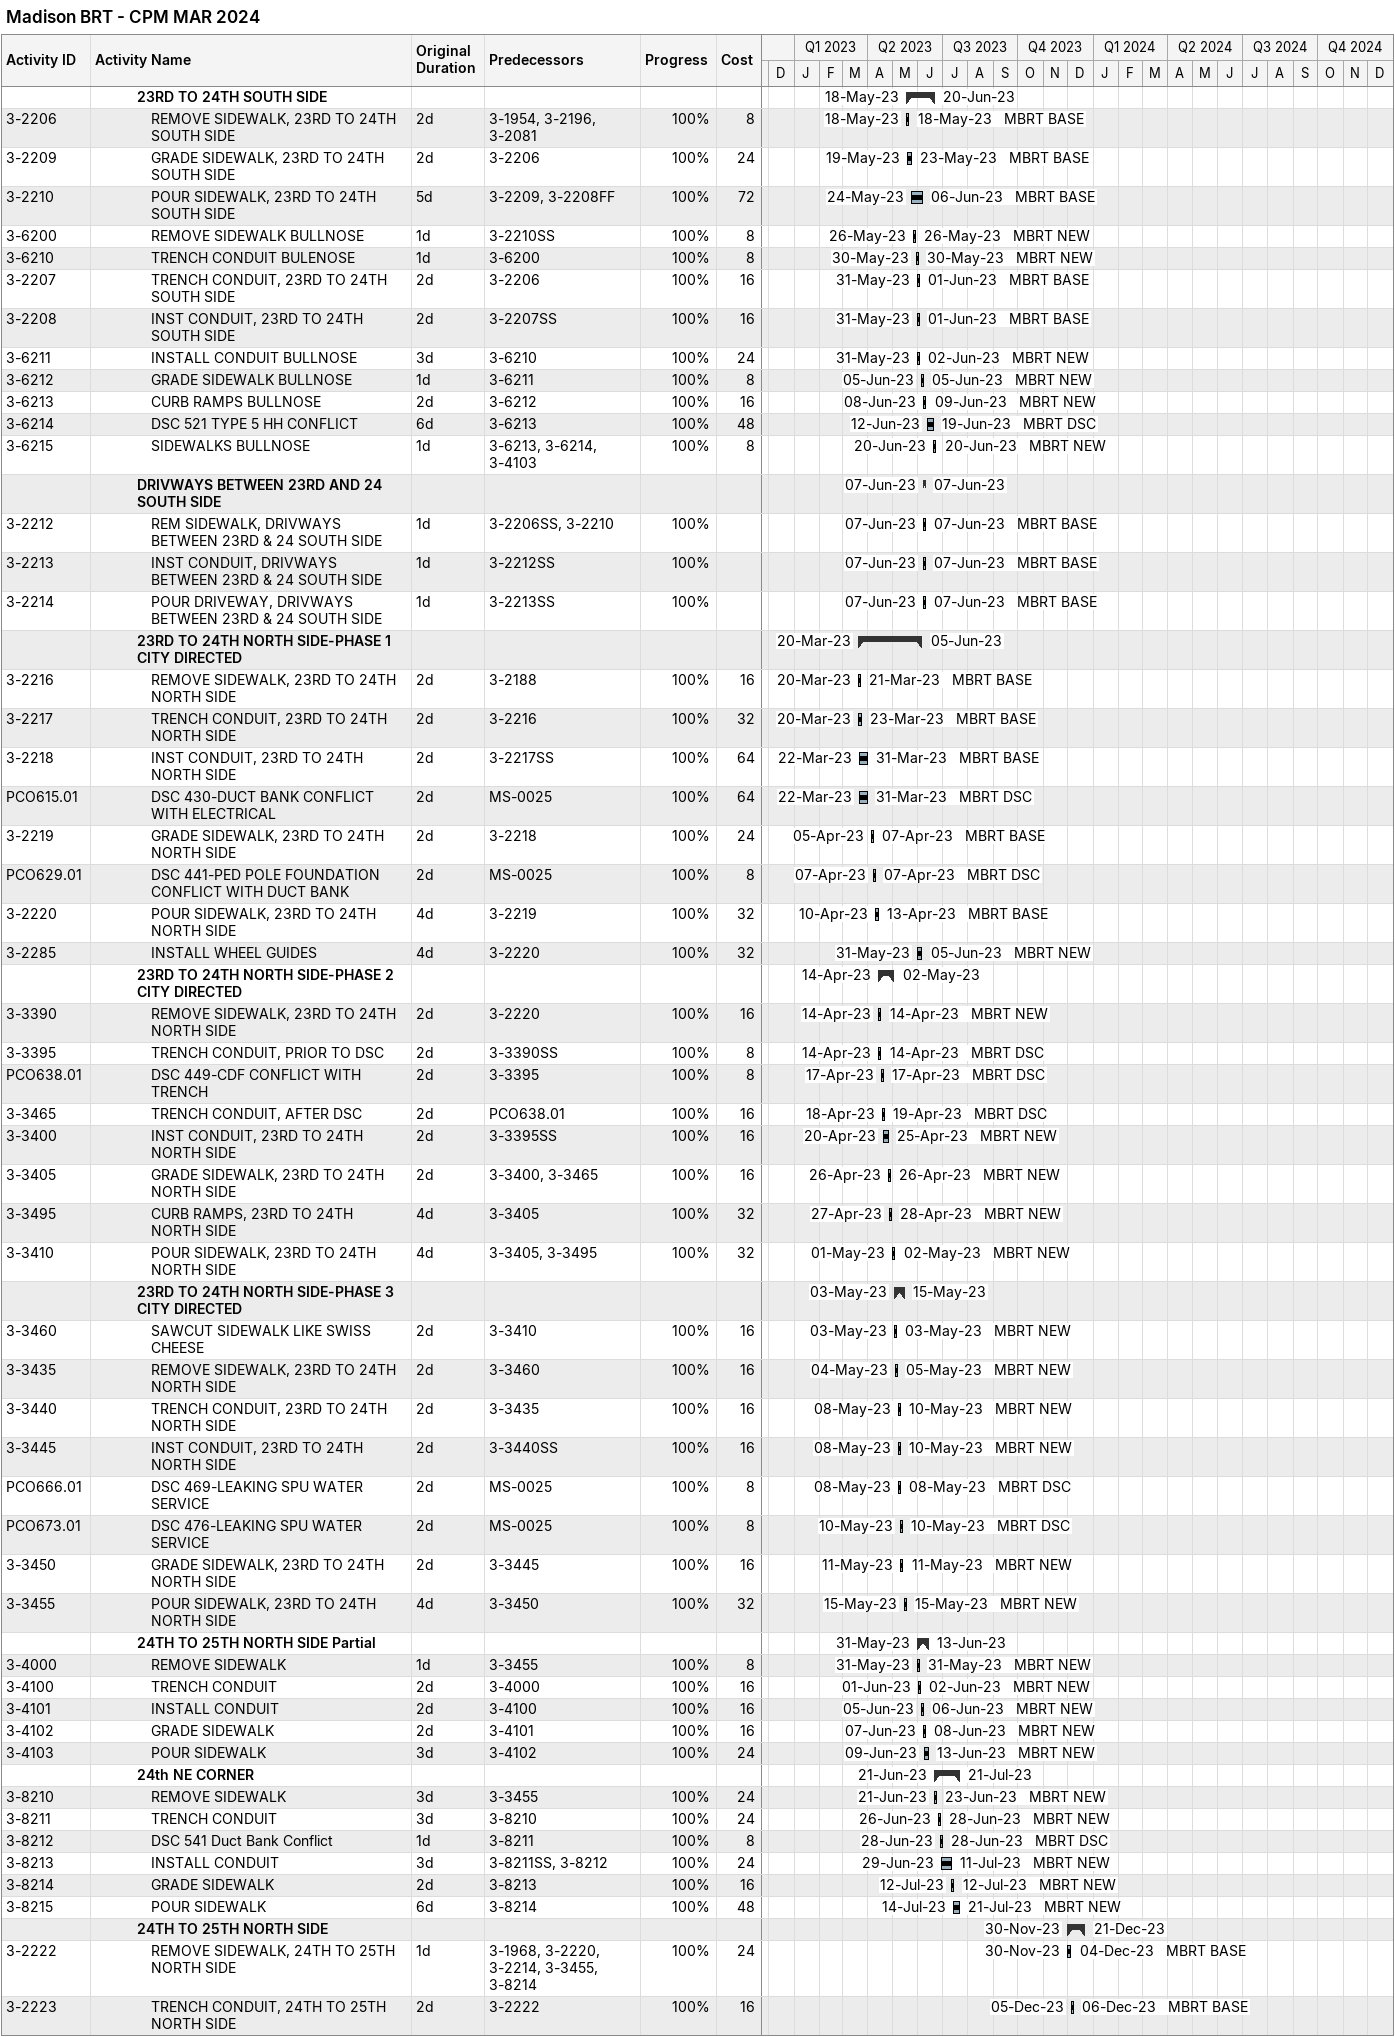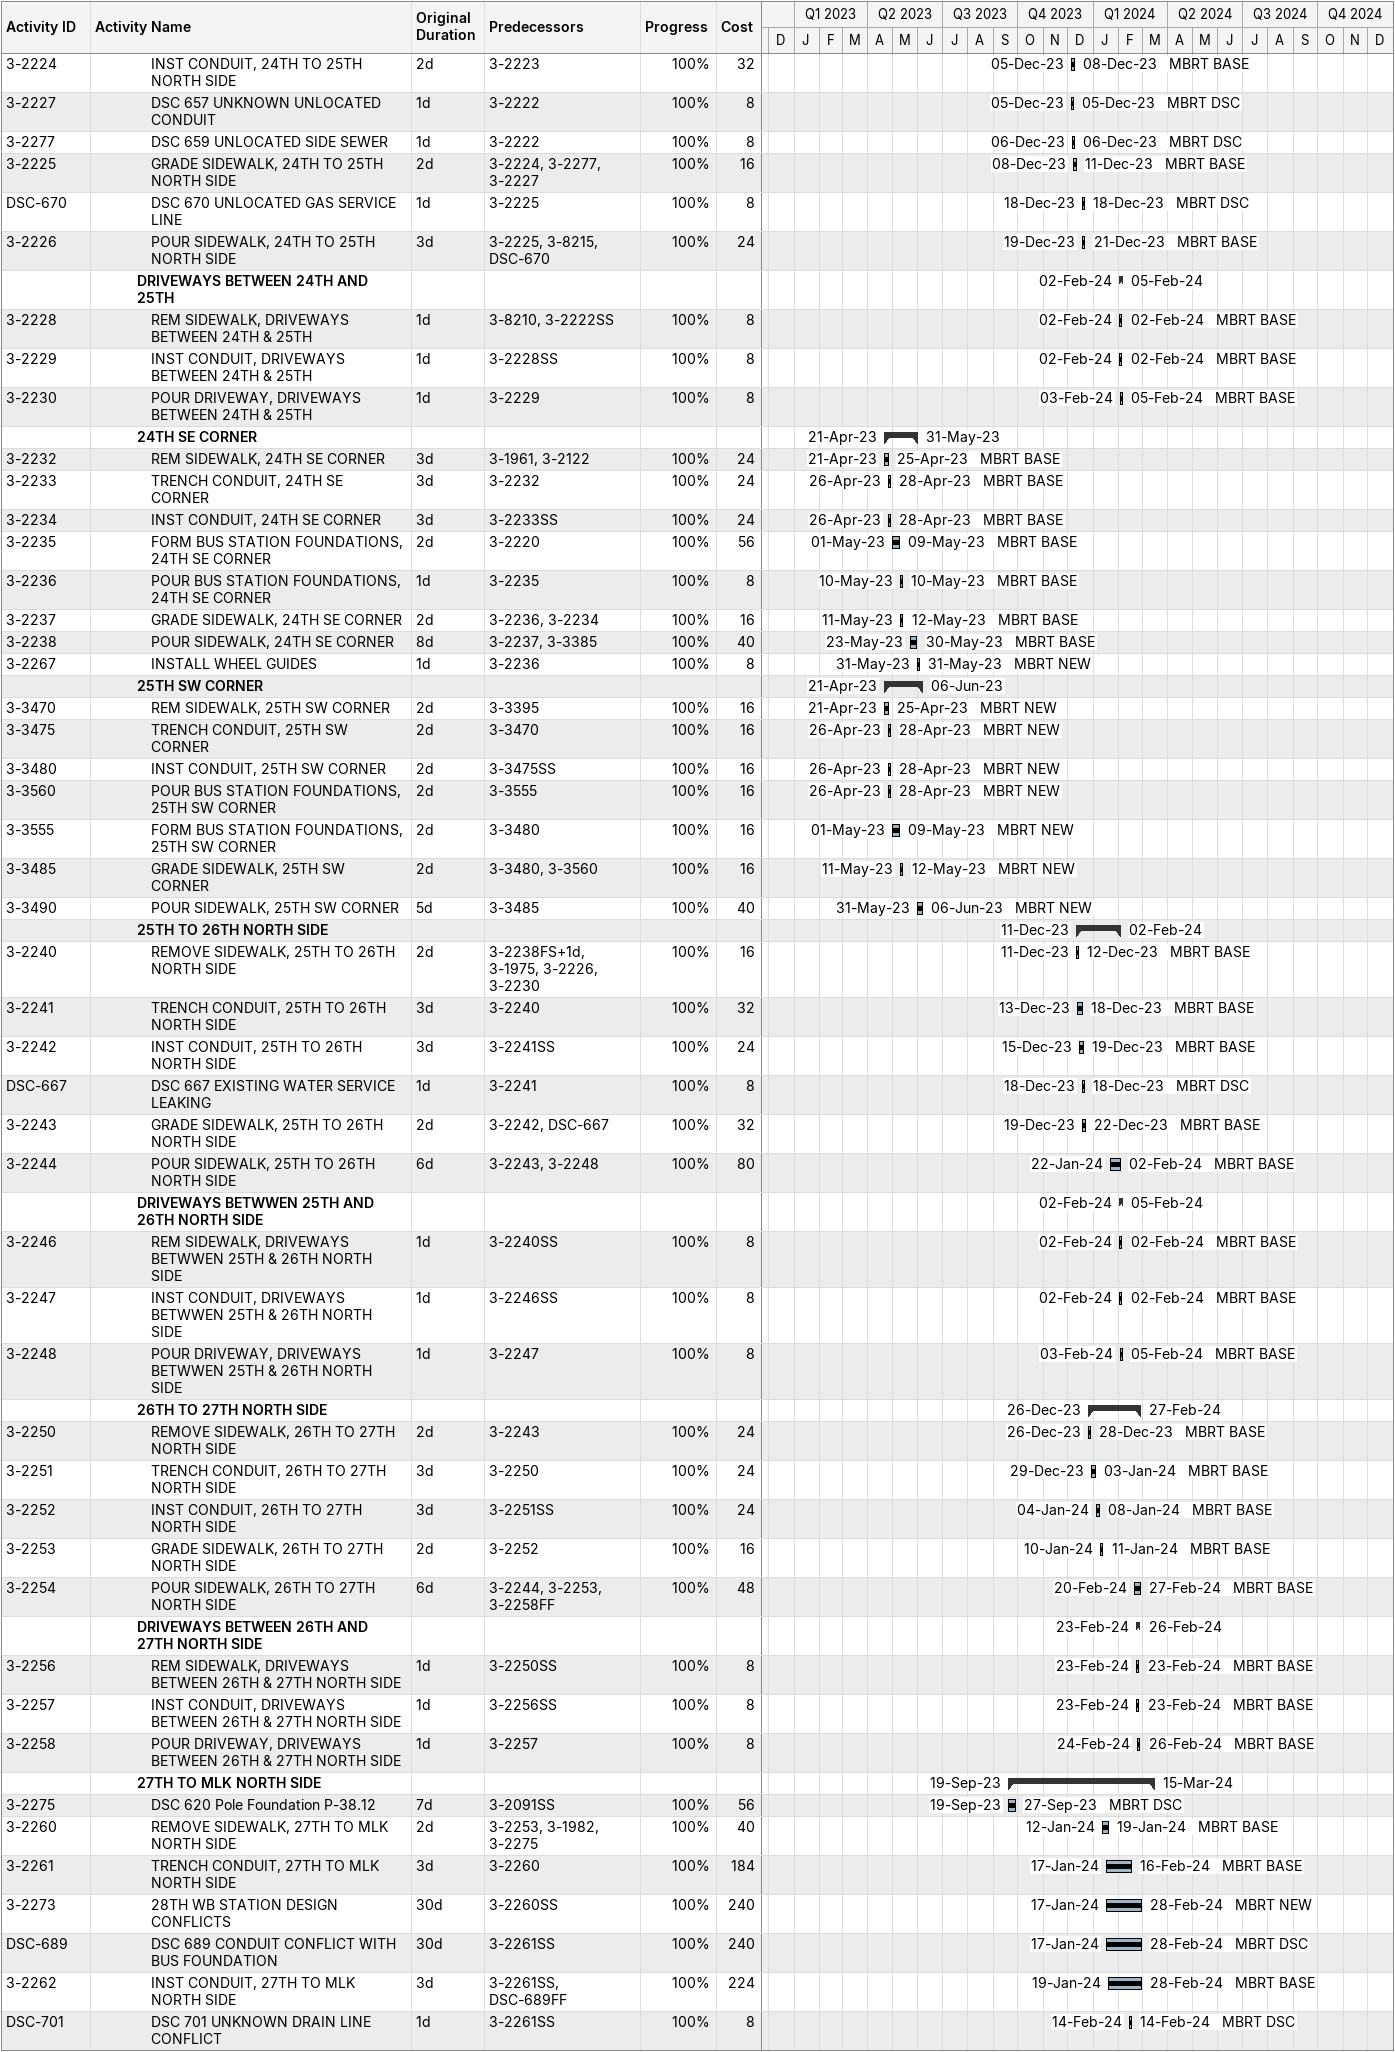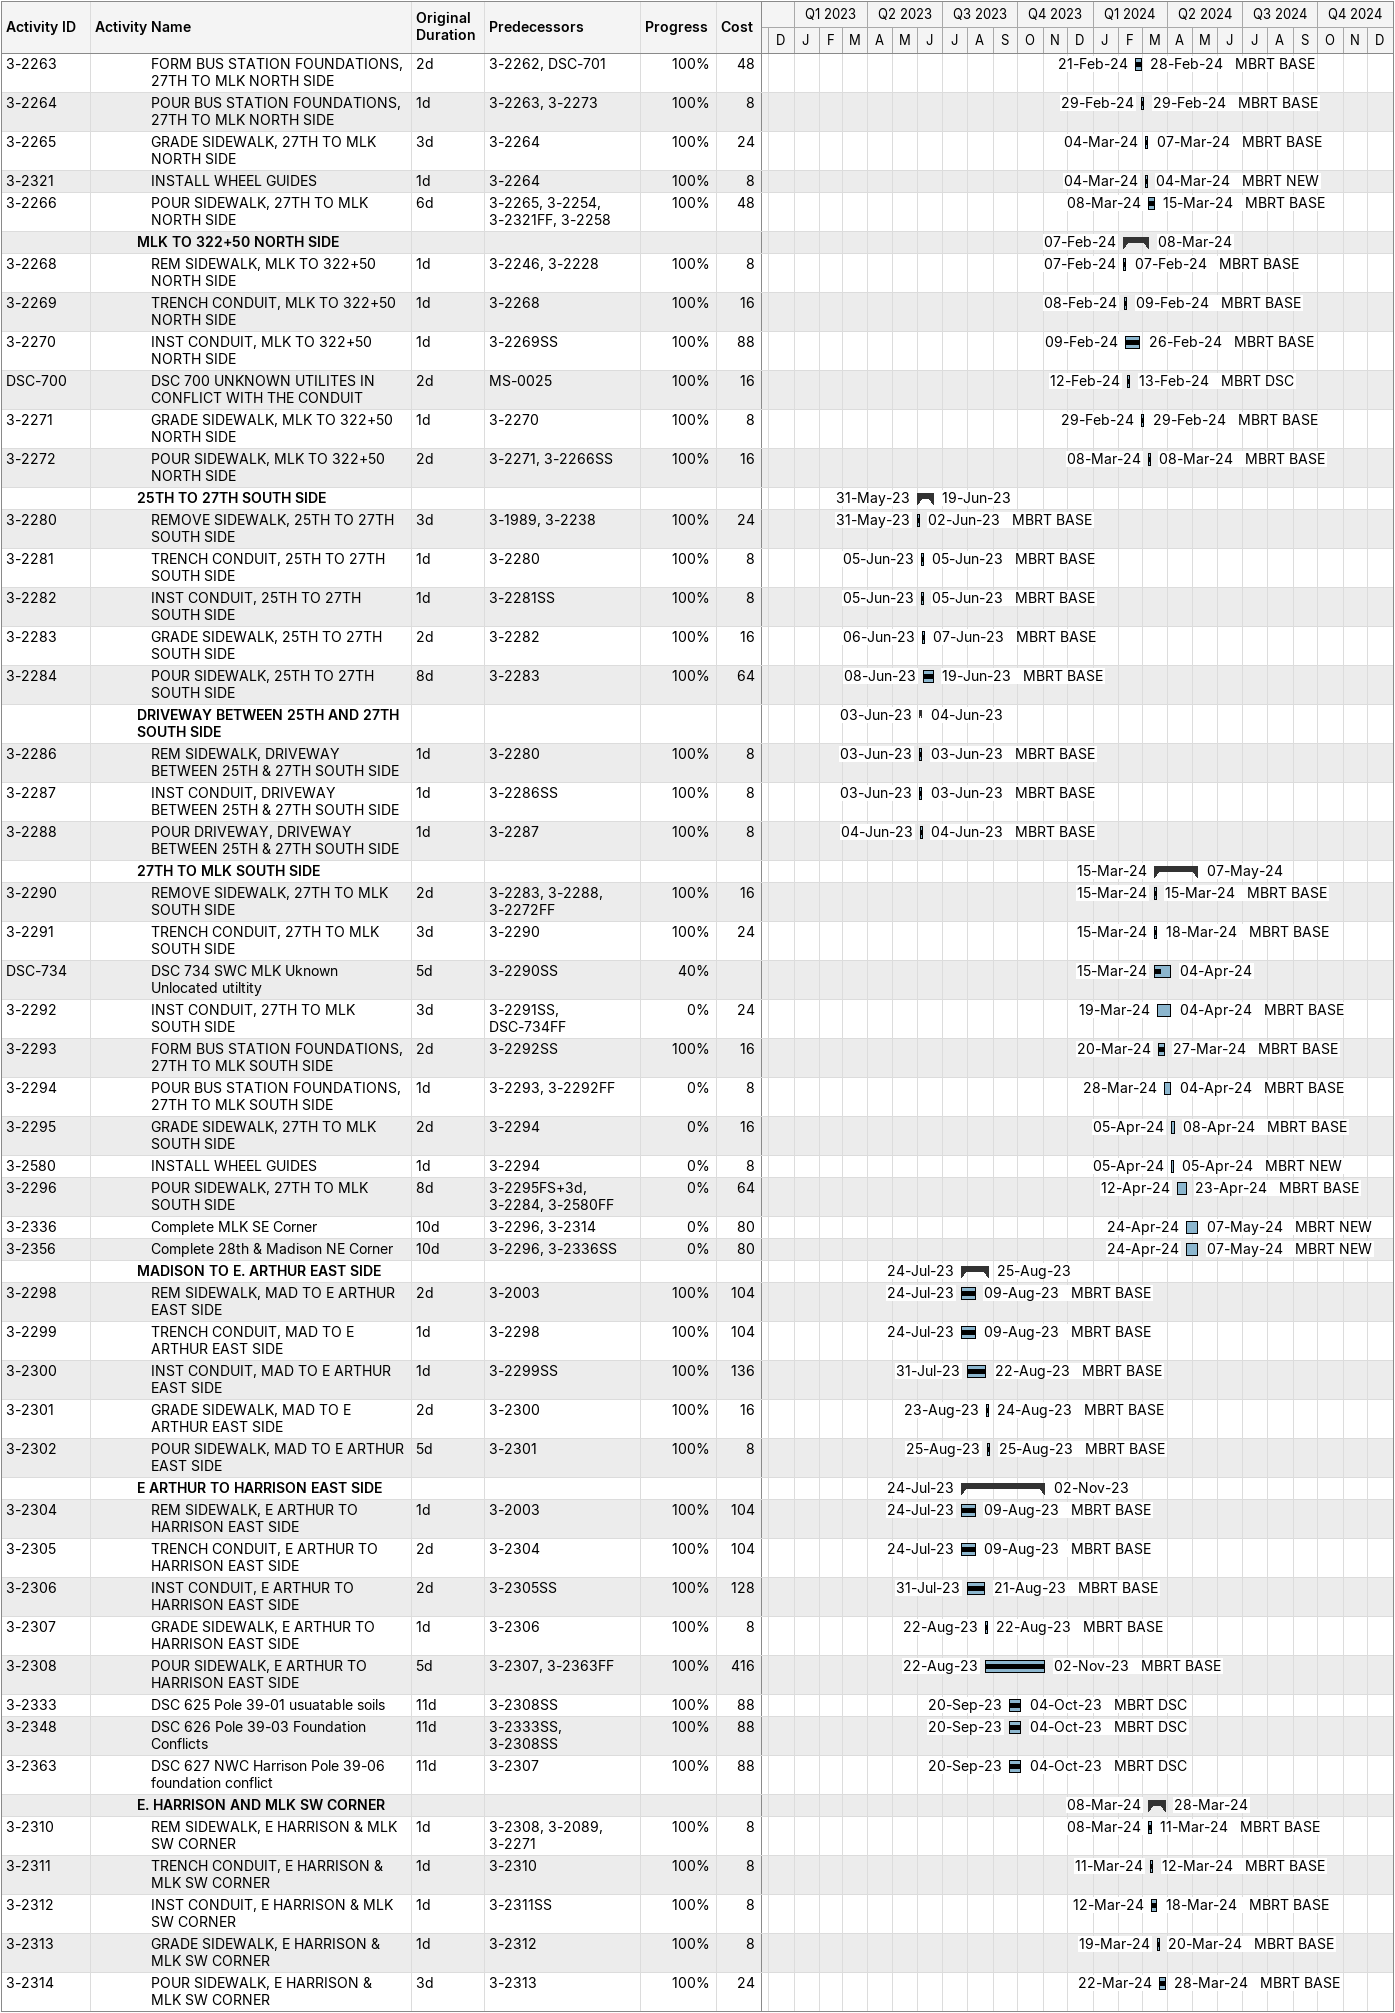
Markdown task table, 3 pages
Madison BRT - CPM MAR 2024

| ID | Level | Task | Original duration | Start | Finish | Predecessors | Resources | % complete | Cost |
|---|---|---|---|---|---|---|---|---|---|
|  | 4 | **23RD TO 24TH SOUTH SIDE** |  | 2023-05-18 | 2023-06-20 |  |  |  |  |
| 3-2206 | 5 | REMOVE SIDEWALK, 23RD TO 24TH SOUTH SIDE | 2d | 2023-05-18 | 2023-05-18 | 3-1954, 3-2196, 3-2081 | MBRT BASE | 100 | 8 |
| 3-2209 | 5 | GRADE SIDEWALK, 23RD TO 24TH SOUTH SIDE | 2d | 2023-05-19 | 2023-05-23 | 3-2206 | MBRT BASE | 100 | 24 |
| 3-2210 | 5 | POUR SIDEWALK, 23RD TO 24TH SOUTH SIDE | 5d | 2023-05-24 | 2023-06-06 | 3-2209, 3-2208FF | MBRT BASE | 100 | 72 |
| 3-6200 | 5 | REMOVE SIDEWALK BULLNOSE | 1d | 2023-05-26 | 2023-05-26 | 3-2210SS | MBRT NEW | 100 | 8 |
| 3-6210 | 5 | TRENCH CONDUIT BULENOSE | 1d | 2023-05-30 | 2023-05-30 | 3-6200 | MBRT NEW | 100 | 8 |
| 3-2207 | 5 | TRENCH CONDUIT, 23RD TO 24TH SOUTH SIDE | 2d | 2023-05-31 | 2023-06-01 | 3-2206 | MBRT BASE | 100 | 16 |
| 3-2208 | 5 | INST CONDUIT, 23RD TO 24TH SOUTH SIDE | 2d | 2023-05-31 | 2023-06-01 | 3-2207SS | MBRT BASE | 100 | 16 |
| 3-6211 | 5 | INSTALL CONDUIT BULLNOSE | 3d | 2023-05-31 | 2023-06-02 | 3-6210 | MBRT NEW | 100 | 24 |
| 3-6212 | 5 | GRADE SIDEWALK BULLNOSE | 1d | 2023-06-05 | 2023-06-05 | 3-6211 | MBRT NEW | 100 | 8 |
| 3-6213 | 5 | CURB RAMPS BULLNOSE | 2d | 2023-06-08 | 2023-06-09 | 3-6212 | MBRT NEW | 100 | 16 |
| 3-6214 | 5 | DSC 521 TYPE 5 HH CONFLICT | 6d | 2023-06-12 | 2023-06-19 | 3-6213 | MBRT DSC | 100 | 48 |
| 3-6215 | 5 | SIDEWALKS BULLNOSE | 1d | 2023-06-20 | 2023-06-20 | 3-6213, 3-6214, 3-4103 | MBRT NEW | 100 | 8 |
|  | 4 | **DRIVWAYS BETWEEN 23RD AND 24 SOUTH SIDE** |  | 2023-06-07 | 2023-06-07 |  |  |  |  |
| 3-2212 | 5 | REM SIDEWALK, DRIVWAYS BETWEEN 23RD & 24 SOUTH SIDE | 1d | 2023-06-07 | 2023-06-07 | 3-2206SS, 3-2210 | MBRT BASE | 100 |  |
| 3-2213 | 5 | INST CONDUIT, DRIVWAYS BETWEEN 23RD & 24 SOUTH SIDE | 1d | 2023-06-07 | 2023-06-07 | 3-2212SS | MBRT BASE | 100 |  |
| 3-2214 | 5 | POUR DRIVEWAY, DRIVWAYS BETWEEN 23RD & 24 SOUTH SIDE | 1d | 2023-06-07 | 2023-06-07 | 3-2213SS | MBRT BASE | 100 |  |
|  | 4 | **23RD TO 24TH NORTH SIDE-PHASE 1 CITY DIRECTED** |  | 2023-03-20 | 2023-06-05 |  |  |  |  |
| 3-2216 | 5 | REMOVE SIDEWALK, 23RD TO 24TH NORTH SIDE | 2d | 2023-03-20 | 2023-03-21 | 3-2188 | MBRT BASE | 100 | 16 |
| 3-2217 | 5 | TRENCH CONDUIT, 23RD TO 24TH NORTH SIDE | 2d | 2023-03-20 | 2023-03-23 | 3-2216 | MBRT BASE | 100 | 32 |
| 3-2218 | 5 | INST CONDUIT, 23RD TO 24TH NORTH SIDE | 2d | 2023-03-22 | 2023-03-31 | 3-2217SS | MBRT BASE | 100 | 64 |
| PCO615.01 | 5 | DSC 430-DUCT BANK CONFLICT WITH ELECTRICAL | 2d | 2023-03-22 | 2023-03-31 | MS-0025 | MBRT DSC | 100 | 64 |
| 3-2219 | 5 | GRADE SIDEWALK, 23RD TO 24TH NORTH SIDE | 2d | 2023-04-05 | 2023-04-07 | 3-2218 | MBRT BASE | 100 | 24 |
| PCO629.01 | 5 | DSC 441-PED POLE FOUNDATION CONFLICT WITH DUCT BANK | 2d | 2023-04-07 | 2023-04-07 | MS-0025 | MBRT DSC | 100 | 8 |
| 3-2220 | 5 | POUR SIDEWALK, 23RD TO 24TH NORTH SIDE | 4d | 2023-04-10 | 2023-04-13 | 3-2219 | MBRT BASE | 100 | 32 |
| 3-2285 | 5 | INSTALL WHEEL GUIDES | 4d | 2023-05-31 | 2023-06-05 | 3-2220 | MBRT NEW | 100 | 32 |
|  | 4 | **23RD TO 24TH NORTH SIDE-PHASE 2 CITY DIRECTED** |  | 2023-04-14 | 2023-05-02 |  |  |  |  |
| 3-3390 | 5 | REMOVE SIDEWALK, 23RD TO 24TH NORTH SIDE | 2d | 2023-04-14 | 2023-04-14 | 3-2220 | MBRT NEW | 100 | 16 |
| 3-3395 | 5 | TRENCH CONDUIT, PRIOR TO DSC | 2d | 2023-04-14 | 2023-04-14 | 3-3390SS | MBRT DSC | 100 | 8 |
| PCO638.01 | 5 | DSC 449-CDF CONFLICT WITH TRENCH | 2d | 2023-04-17 | 2023-04-17 | 3-3395 | MBRT DSC | 100 | 8 |
| 3-3465 | 5 | TRENCH CONDUIT, AFTER DSC | 2d | 2023-04-18 | 2023-04-19 | PCO638.01 | MBRT DSC | 100 | 16 |
| 3-3400 | 5 | INST CONDUIT, 23RD TO 24TH NORTH SIDE | 2d | 2023-04-20 | 2023-04-25 | 3-3395SS | MBRT NEW | 100 | 16 |
| 3-3405 | 5 | GRADE SIDEWALK, 23RD TO 24TH NORTH SIDE | 2d | 2023-04-26 | 2023-04-26 | 3-3400, 3-3465 | MBRT NEW | 100 | 16 |
| 3-3495 | 5 | CURB RAMPS, 23RD TO 24TH NORTH SIDE | 4d | 2023-04-27 | 2023-04-28 | 3-3405 | MBRT NEW | 100 | 32 |
| 3-3410 | 5 | POUR SIDEWALK, 23RD TO 24TH NORTH SIDE | 4d | 2023-05-01 | 2023-05-02 | 3-3405, 3-3495 | MBRT NEW | 100 | 32 |
|  | 4 | **23RD TO 24TH NORTH SIDE-PHASE 3 CITY DIRECTED** |  | 2023-05-03 | 2023-05-15 |  |  |  |  |
| 3-3460 | 5 | SAWCUT SIDEWALK LIKE SWISS CHEESE | 2d | 2023-05-03 | 2023-05-03 | 3-3410 | MBRT NEW | 100 | 16 |
| 3-3435 | 5 | REMOVE SIDEWALK, 23RD TO 24TH NORTH SIDE | 2d | 2023-05-04 | 2023-05-05 | 3-3460 | MBRT NEW | 100 | 16 |
| 3-3440 | 5 | TRENCH CONDUIT, 23RD TO 24TH NORTH SIDE | 2d | 2023-05-08 | 2023-05-10 | 3-3435 | MBRT NEW | 100 | 16 |
| 3-3445 | 5 | INST CONDUIT, 23RD TO 24TH NORTH SIDE | 2d | 2023-05-08 | 2023-05-10 | 3-3440SS | MBRT NEW | 100 | 16 |
| PCO666.01 | 5 | DSC 469-LEAKING SPU WATER SERVICE | 2d | 2023-05-08 | 2023-05-08 | MS-0025 | MBRT DSC | 100 | 8 |
| PCO673.01 | 5 | DSC 476-LEAKING SPU WATER SERVICE | 2d | 2023-05-10 | 2023-05-10 | MS-0025 | MBRT DSC | 100 | 8 |
| 3-3450 | 5 | GRADE SIDEWALK, 23RD TO 24TH NORTH SIDE | 2d | 2023-05-11 | 2023-05-11 | 3-3445 | MBRT NEW | 100 | 16 |
| 3-3455 | 5 | POUR SIDEWALK, 23RD TO 24TH NORTH SIDE | 4d | 2023-05-15 | 2023-05-15 | 3-3450 | MBRT NEW | 100 | 32 |
|  | 4 | **24TH TO 25TH NORTH SIDE Partial** |  | 2023-05-31 | 2023-06-13 |  |  |  |  |
| 3-4000 | 5 | REMOVE SIDEWALK | 1d | 2023-05-31 | 2023-05-31 | 3-3455 | MBRT NEW | 100 | 8 |
| 3-4100 | 5 | TRENCH CONDUIT | 2d | 2023-06-01 | 2023-06-02 | 3-4000 | MBRT NEW | 100 | 16 |
| 3-4101 | 5 | INSTALL CONDUIT | 2d | 2023-06-05 | 2023-06-06 | 3-4100 | MBRT NEW | 100 | 16 |
| 3-4102 | 5 | GRADE SIDEWALK | 2d | 2023-06-07 | 2023-06-08 | 3-4101 | MBRT NEW | 100 | 16 |
| 3-4103 | 5 | POUR SIDEWALK | 3d | 2023-06-09 | 2023-06-13 | 3-4102 | MBRT NEW | 100 | 24 |
|  | 4 | **24th NE CORNER** |  | 2023-06-21 | 2023-07-21 |  |  |  |  |
| 3-8210 | 5 | REMOVE SIDEWALK | 3d | 2023-06-21 | 2023-06-23 | 3-3455 | MBRT NEW | 100 | 24 |
| 3-8211 | 5 | TRENCH CONDUIT | 3d | 2023-06-26 | 2023-06-28 | 3-8210 | MBRT NEW | 100 | 24 |
| 3-8212 | 5 | DSC 541 Duct Bank Conflict | 1d | 2023-06-28 | 2023-06-28 | 3-8211 | MBRT DSC | 100 | 8 |
| 3-8213 | 5 | INSTALL CONDUIT | 3d | 2023-06-29 | 2023-07-11 | 3-8211SS, 3-8212 | MBRT NEW | 100 | 24 |
| 3-8214 | 5 | GRADE SIDEWALK | 2d | 2023-07-12 | 2023-07-12 | 3-8213 | MBRT NEW | 100 | 16 |
| 3-8215 | 5 | POUR SIDEWALK | 6d | 2023-07-14 | 2023-07-21 | 3-8214 | MBRT NEW | 100 | 48 |
|  | 4 | **24TH TO 25TH NORTH SIDE** |  | 2023-11-30 | 2023-12-21 |  |  |  |  |
| 3-2222 | 5 | REMOVE SIDEWALK, 24TH TO 25TH NORTH SIDE | 1d | 2023-11-30 | 2023-12-04 | 3-1968, 3-2220, 3-2214, 3-3455, 3-8214 | MBRT BASE | 100 | 24 |
| 3-2223 | 5 | TRENCH CONDUIT, 24TH TO 25TH NORTH SIDE | 2d | 2023-12-05 | 2023-12-06 | 3-2222 | MBRT BASE | 100 | 16 |
| 3-2224 | 5 | INST CONDUIT, 24TH TO 25TH NORTH SIDE | 2d | 2023-12-05 | 2023-12-08 | 3-2223 | MBRT BASE | 100 | 32 |
| 3-2227 | 5 | DSC 657 UNKNOWN UNLOCATED CONDUIT | 1d | 2023-12-05 | 2023-12-05 | 3-2222 | MBRT DSC | 100 | 8 |
| 3-2277 | 5 | DSC 659 UNLOCATED SIDE SEWER | 1d | 2023-12-06 | 2023-12-06 | 3-2222 | MBRT DSC | 100 | 8 |
| 3-2225 | 5 | GRADE SIDEWALK, 24TH TO 25TH NORTH SIDE | 2d | 2023-12-08 | 2023-12-11 | 3-2224, 3-2277, 3-2227 | MBRT BASE | 100 | 16 |
| DSC-670 | 5 | DSC 670 UNLOCATED GAS SERVICE LINE | 1d | 2023-12-18 | 2023-12-18 | 3-2225 | MBRT DSC | 100 | 8 |
| 3-2226 | 5 | POUR SIDEWALK, 24TH TO 25TH NORTH SIDE | 3d | 2023-12-19 | 2023-12-21 | 3-2225, 3-8215, DSC-670 | MBRT BASE | 100 | 24 |
|  | 4 | **DRIVEWAYS BETWEEN 24TH AND 25TH** |  | 2024-02-02 | 2024-02-05 |  |  |  |  |
| 3-2228 | 5 | REM SIDEWALK, DRIVEWAYS BETWEEN 24TH & 25TH | 1d | 2024-02-02 | 2024-02-02 | 3-8210, 3-2222SS | MBRT BASE | 100 | 8 |
| 3-2229 | 5 | INST CONDUIT, DRIVEWAYS BETWEEN 24TH & 25TH | 1d | 2024-02-02 | 2024-02-02 | 3-2228SS | MBRT BASE | 100 | 8 |
| 3-2230 | 5 | POUR DRIVEWAY, DRIVEWAYS BETWEEN 24TH & 25TH | 1d | 2024-02-03 | 2024-02-05 | 3-2229 | MBRT BASE | 100 | 8 |
|  | 4 | **24TH SE CORNER** |  | 2023-04-21 | 2023-05-31 |  |  |  |  |
| 3-2232 | 5 | REM SIDEWALK, 24TH SE CORNER | 3d | 2023-04-21 | 2023-04-25 | 3-1961, 3-2122 | MBRT BASE | 100 | 24 |
| 3-2233 | 5 | TRENCH CONDUIT, 24TH SE CORNER | 3d | 2023-04-26 | 2023-04-28 | 3-2232 | MBRT BASE | 100 | 24 |
| 3-2234 | 5 | INST CONDUIT, 24TH SE CORNER | 3d | 2023-04-26 | 2023-04-28 | 3-2233SS | MBRT BASE | 100 | 24 |
| 3-2235 | 5 | FORM BUS STATION FOUNDATIONS, 24TH SE CORNER | 2d | 2023-05-01 | 2023-05-09 | 3-2220 | MBRT BASE | 100 | 56 |
| 3-2236 | 5 | POUR BUS STATION FOUNDATIONS, 24TH SE CORNER | 1d | 2023-05-10 | 2023-05-10 | 3-2235 | MBRT BASE | 100 | 8 |
| 3-2237 | 5 | GRADE SIDEWALK, 24TH SE CORNER | 2d | 2023-05-11 | 2023-05-12 | 3-2236, 3-2234 | MBRT BASE | 100 | 16 |
| 3-2238 | 5 | POUR SIDEWALK, 24TH SE CORNER | 8d | 2023-05-23 | 2023-05-30 | 3-2237, 3-3385 | MBRT BASE | 100 | 40 |
| 3-2267 | 5 | INSTALL WHEEL GUIDES | 1d | 2023-05-31 | 2023-05-31 | 3-2236 | MBRT NEW | 100 | 8 |
|  | 4 | **25TH SW CORNER** |  | 2023-04-21 | 2023-06-06 |  |  |  |  |
| 3-3470 | 5 | REM SIDEWALK, 25TH SW CORNER | 2d | 2023-04-21 | 2023-04-25 | 3-3395 | MBRT NEW | 100 | 16 |
| 3-3475 | 5 | TRENCH CONDUIT, 25TH SW CORNER | 2d | 2023-04-26 | 2023-04-28 | 3-3470 | MBRT NEW | 100 | 16 |
| 3-3480 | 5 | INST CONDUIT, 25TH SW CORNER | 2d | 2023-04-26 | 2023-04-28 | 3-3475SS | MBRT NEW | 100 | 16 |
| 3-3560 | 5 | POUR BUS STATION FOUNDATIONS, 25TH SW CORNER | 2d | 2023-04-26 | 2023-04-28 | 3-3555 | MBRT NEW | 100 | 16 |
| 3-3555 | 5 | FORM BUS STATION FOUNDATIONS, 25TH SW CORNER | 2d | 2023-05-01 | 2023-05-09 | 3-3480 | MBRT NEW | 100 | 16 |
| 3-3485 | 5 | GRADE SIDEWALK, 25TH SW CORNER | 2d | 2023-05-11 | 2023-05-12 | 3-3480, 3-3560 | MBRT NEW | 100 | 16 |
| 3-3490 | 5 | POUR SIDEWALK, 25TH SW CORNER | 5d | 2023-05-31 | 2023-06-06 | 3-3485 | MBRT NEW | 100 | 40 |
|  | 4 | **25TH TO 26TH NORTH SIDE** |  | 2023-12-11 | 2024-02-02 |  |  |  |  |
| 3-2240 | 5 | REMOVE SIDEWALK, 25TH TO 26TH NORTH SIDE | 2d | 2023-12-11 | 2023-12-12 | 3-2238FS+1d, 3-1975, 3-2226, 3-2230 | MBRT BASE | 100 | 16 |
| 3-2241 | 5 | TRENCH CONDUIT, 25TH TO 26TH NORTH SIDE | 3d | 2023-12-13 | 2023-12-18 | 3-2240 | MBRT BASE | 100 | 32 |
| 3-2242 | 5 | INST CONDUIT, 25TH TO 26TH NORTH SIDE | 3d | 2023-12-15 | 2023-12-19 | 3-2241SS | MBRT BASE | 100 | 24 |
| DSC-667 | 5 | DSC 667 EXISTING WATER SERVICE LEAKING | 1d | 2023-12-18 | 2023-12-18 | 3-2241 | MBRT DSC | 100 | 8 |
| 3-2243 | 5 | GRADE SIDEWALK, 25TH TO 26TH NORTH SIDE | 2d | 2023-12-19 | 2023-12-22 | 3-2242, DSC-667 | MBRT BASE | 100 | 32 |
| 3-2244 | 5 | POUR SIDEWALK, 25TH TO 26TH NORTH SIDE | 6d | 2024-01-22 | 2024-02-02 | 3-2243, 3-2248 | MBRT BASE | 100 | 80 |
|  | 4 | **DRIVEWAYS BETWWEN 25TH AND 26TH NORTH SIDE** |  | 2024-02-02 | 2024-02-05 |  |  |  |  |
| 3-2246 | 5 | REM SIDEWALK, DRIVEWAYS BETWWEN 25TH & 26TH NORTH SIDE | 1d | 2024-02-02 | 2024-02-02 | 3-2240SS | MBRT BASE | 100 | 8 |
| 3-2247 | 5 | INST CONDUIT, DRIVEWAYS BETWWEN 25TH & 26TH NORTH SIDE | 1d | 2024-02-02 | 2024-02-02 | 3-2246SS | MBRT BASE | 100 | 8 |
| 3-2248 | 5 | POUR DRIVEWAY, DRIVEWAYS BETWWEN 25TH & 26TH NORTH SIDE | 1d | 2024-02-03 | 2024-02-05 | 3-2247 | MBRT BASE | 100 | 8 |
|  | 4 | **26TH TO 27TH NORTH SIDE** |  | 2023-12-26 | 2024-02-27 |  |  |  |  |
| 3-2250 | 5 | REMOVE SIDEWALK, 26TH TO 27TH NORTH SIDE | 2d | 2023-12-26 | 2023-12-28 | 3-2243 | MBRT BASE | 100 | 24 |
| 3-2251 | 5 | TRENCH CONDUIT, 26TH TO 27TH NORTH SIDE | 3d | 2023-12-29 | 2024-01-03 | 3-2250 | MBRT BASE | 100 | 24 |
| 3-2252 | 5 | INST CONDUIT, 26TH TO 27TH NORTH SIDE | 3d | 2024-01-04 | 2024-01-08 | 3-2251SS | MBRT BASE | 100 | 24 |
| 3-2253 | 5 | GRADE SIDEWALK, 26TH TO 27TH NORTH SIDE | 2d | 2024-01-10 | 2024-01-11 | 3-2252 | MBRT BASE | 100 | 16 |
| 3-2254 | 5 | POUR SIDEWALK, 26TH TO 27TH NORTH SIDE | 6d | 2024-02-20 | 2024-02-27 | 3-2244, 3-2253, 3-2258FF | MBRT BASE | 100 | 48 |
|  | 4 | **DRIVEWAYS BETWEEN 26TH AND 27TH NORTH SIDE** |  | 2024-02-23 | 2024-02-26 |  |  |  |  |
| 3-2256 | 5 | REM SIDEWALK, DRIVEWAYS BETWEEN 26TH & 27TH NORTH SIDE | 1d | 2024-02-23 | 2024-02-23 | 3-2250SS | MBRT BASE | 100 | 8 |
| 3-2257 | 5 | INST CONDUIT, DRIVEWAYS BETWEEN 26TH & 27TH NORTH SIDE | 1d | 2024-02-23 | 2024-02-23 | 3-2256SS | MBRT BASE | 100 | 8 |
| 3-2258 | 5 | POUR DRIVEWAY, DRIVEWAYS BETWEEN 26TH & 27TH NORTH SIDE | 1d | 2024-02-24 | 2024-02-26 | 3-2257 | MBRT BASE | 100 | 8 |
|  | 4 | **27TH TO MLK NORTH SIDE** |  | 2023-09-19 | 2024-03-15 |  |  |  |  |
| 3-2275 | 5 | DSC 620 Pole Foundation P-38.12 | 7d | 2023-09-19 | 2023-09-27 | 3-2091SS | MBRT DSC | 100 | 56 |
| 3-2260 | 5 | REMOVE SIDEWALK, 27TH TO MLK NORTH SIDE | 2d | 2024-01-12 | 2024-01-19 | 3-2253, 3-1982, 3-2275 | MBRT BASE | 100 | 40 |
| 3-2261 | 5 | TRENCH CONDUIT, 27TH TO MLK NORTH SIDE | 3d | 2024-01-17 | 2024-02-16 | 3-2260 | MBRT BASE | 100 | 184 |
| 3-2273 | 5 | 28TH WB STATION DESIGN CONFLICTS | 30d | 2024-01-17 | 2024-02-28 | 3-2260SS | MBRT NEW | 100 | 240 |
| DSC-689 | 5 | DSC 689 CONDUIT CONFLICT WITH BUS FOUNDATION | 30d | 2024-01-17 | 2024-02-28 | 3-2261SS | MBRT DSC | 100 | 240 |
| 3-2262 | 5 | INST CONDUIT, 27TH TO MLK NORTH SIDE | 3d | 2024-01-19 | 2024-02-28 | 3-2261SS, DSC-689FF | MBRT BASE | 100 | 224 |
| DSC-701 | 5 | DSC 701 UNKNOWN DRAIN LINE CONFLICT | 1d | 2024-02-14 | 2024-02-14 | 3-2261SS | MBRT DSC | 100 | 8 |
| 3-2263 | 5 | FORM BUS STATION FOUNDATIONS, 27TH TO MLK NORTH SIDE | 2d | 2024-02-21 | 2024-02-28 | 3-2262, DSC-701 | MBRT BASE | 100 | 48 |
| 3-2264 | 5 | POUR BUS STATION FOUNDATIONS, 27TH TO MLK NORTH SIDE | 1d | 2024-02-29 | 2024-02-29 | 3-2263, 3-2273 | MBRT BASE | 100 | 8 |
| 3-2265 | 5 | GRADE SIDEWALK, 27TH TO MLK NORTH SIDE | 3d | 2024-03-04 | 2024-03-07 | 3-2264 | MBRT BASE | 100 | 24 |
| 3-2321 | 5 | INSTALL WHEEL GUIDES | 1d | 2024-03-04 | 2024-03-04 | 3-2264 | MBRT NEW | 100 | 8 |
| 3-2266 | 5 | POUR SIDEWALK, 27TH TO MLK NORTH SIDE | 6d | 2024-03-08 | 2024-03-15 | 3-2265, 3-2254, 3-2321FF, 3-2258 | MBRT BASE | 100 | 48 |
|  | 4 | **MLK TO 322+50 NORTH SIDE** |  | 2024-02-07 | 2024-03-08 |  |  |  |  |
| 3-2268 | 5 | REM SIDEWALK, MLK TO 322+50 NORTH SIDE | 1d | 2024-02-07 | 2024-02-07 | 3-2246, 3-2228 | MBRT BASE | 100 | 8 |
| 3-2269 | 5 | TRENCH CONDUIT, MLK TO 322+50 NORTH SIDE | 1d | 2024-02-08 | 2024-02-09 | 3-2268 | MBRT BASE | 100 | 16 |
| 3-2270 | 5 | INST CONDUIT, MLK TO 322+50 NORTH SIDE | 1d | 2024-02-09 | 2024-02-26 | 3-2269SS | MBRT BASE | 100 | 88 |
| DSC-700 | 5 | DSC 700 UNKNOWN UTILITES IN CONFLICT WITH THE CONDUIT | 2d | 2024-02-12 | 2024-02-13 | MS-0025 | MBRT DSC | 100 | 16 |
| 3-2271 | 5 | GRADE SIDEWALK, MLK TO 322+50 NORTH SIDE | 1d | 2024-02-29 | 2024-02-29 | 3-2270 | MBRT BASE | 100 | 8 |
| 3-2272 | 5 | POUR SIDEWALK, MLK TO 322+50 NORTH SIDE | 2d | 2024-03-08 | 2024-03-08 | 3-2271, 3-2266SS | MBRT BASE | 100 | 16 |
|  | 4 | **25TH TO 27TH SOUTH SIDE** |  | 2023-05-31 | 2023-06-19 |  |  |  |  |
| 3-2280 | 5 | REMOVE SIDEWALK, 25TH TO 27TH SOUTH SIDE | 3d | 2023-05-31 | 2023-06-02 | 3-1989, 3-2238 | MBRT BASE | 100 | 24 |
| 3-2281 | 5 | TRENCH CONDUIT, 25TH TO 27TH SOUTH SIDE | 1d | 2023-06-05 | 2023-06-05 | 3-2280 | MBRT BASE | 100 | 8 |
| 3-2282 | 5 | INST CONDUIT, 25TH TO 27TH SOUTH SIDE | 1d | 2023-06-05 | 2023-06-05 | 3-2281SS | MBRT BASE | 100 | 8 |
| 3-2283 | 5 | GRADE SIDEWALK, 25TH TO 27TH SOUTH SIDE | 2d | 2023-06-06 | 2023-06-07 | 3-2282 | MBRT BASE | 100 | 16 |
| 3-2284 | 5 | POUR SIDEWALK, 25TH TO 27TH SOUTH SIDE | 8d | 2023-06-08 | 2023-06-19 | 3-2283 | MBRT BASE | 100 | 64 |
|  | 4 | **DRIVEWAY BETWEEN 25TH AND 27TH SOUTH SIDE** |  | 2023-06-03 | 2023-06-04 |  |  |  |  |
| 3-2286 | 5 | REM SIDEWALK, DRIVEWAY BETWEEN 25TH & 27TH SOUTH SIDE | 1d | 2023-06-03 | 2023-06-03 | 3-2280 | MBRT BASE | 100 | 8 |
| 3-2287 | 5 | INST CONDUIT, DRIVEWAY BETWEEN 25TH & 27TH SOUTH SIDE | 1d | 2023-06-03 | 2023-06-03 | 3-2286SS | MBRT BASE | 100 | 8 |
| 3-2288 | 5 | POUR DRIVEWAY, DRIVEWAY BETWEEN 25TH & 27TH SOUTH SIDE | 1d | 2023-06-04 | 2023-06-04 | 3-2287 | MBRT BASE | 100 | 8 |
|  | 4 | **27TH TO MLK SOUTH SIDE** |  | 2024-03-15 | 2024-05-07 |  |  |  |  |
| 3-2290 | 5 | REMOVE SIDEWALK, 27TH TO MLK SOUTH SIDE | 2d | 2024-03-15 | 2024-03-15 | 3-2283, 3-2288, 3-2272FF | MBRT BASE | 100 | 16 |
| 3-2291 | 5 | TRENCH CONDUIT, 27TH TO MLK SOUTH SIDE | 3d | 2024-03-15 | 2024-03-18 | 3-2290 | MBRT BASE | 100 | 24 |
| DSC-734 | 5 | DSC 734 SWC MLK Uknown Unlocated utiltity | 5d | 2024-03-15 | 2024-04-04 | 3-2290SS |  | 40 |  |
| 3-2292 | 5 | INST CONDUIT, 27TH TO MLK SOUTH SIDE | 3d | 2024-03-19 | 2024-04-04 | 3-2291SS, DSC-734FF | MBRT BASE | 0 | 24 |
| 3-2293 | 5 | FORM BUS STATION FOUNDATIONS, 27TH TO MLK SOUTH SIDE | 2d | 2024-03-20 | 2024-03-27 | 3-2292SS | MBRT BASE | 100 | 16 |
| 3-2294 | 5 | POUR BUS STATION FOUNDATIONS, 27TH TO MLK SOUTH SIDE | 1d | 2024-03-28 | 2024-04-04 | 3-2293, 3-2292FF | MBRT BASE | 0 | 8 |
| 3-2295 | 5 | GRADE SIDEWALK, 27TH TO MLK SOUTH SIDE | 2d | 2024-04-05 | 2024-04-08 | 3-2294 | MBRT BASE | 0 | 16 |
| 3-2580 | 5 | INSTALL WHEEL GUIDES | 1d | 2024-04-05 | 2024-04-05 | 3-2294 | MBRT NEW | 0 | 8 |
| 3-2296 | 5 | POUR SIDEWALK, 27TH TO MLK SOUTH SIDE | 8d | 2024-04-12 | 2024-04-23 | 3-2295FS+3d, 3-2284, 3-2580FF | MBRT BASE | 0 | 64 |
| 3-2336 | 5 | Complete MLK SE Corner | 10d | 2024-04-24 | 2024-05-07 | 3-2296, 3-2314 | MBRT NEW | 0 | 80 |
| 3-2356 | 5 | Complete 28th & Madison NE Corner | 10d | 2024-04-24 | 2024-05-07 | 3-2296, 3-2336SS | MBRT NEW | 0 | 80 |
|  | 4 | **MADISON TO E. ARTHUR EAST SIDE** |  | 2023-07-24 | 2023-08-25 |  |  |  |  |
| 3-2298 | 5 | REM SIDEWALK, MAD TO E ARTHUR EAST SIDE | 2d | 2023-07-24 | 2023-08-09 | 3-2003 | MBRT BASE | 100 | 104 |
| 3-2299 | 5 | TRENCH CONDUIT, MAD TO E ARTHUR EAST SIDE | 1d | 2023-07-24 | 2023-08-09 | 3-2298 | MBRT BASE | 100 | 104 |
| 3-2300 | 5 | INST CONDUIT, MAD TO E ARTHUR EAST SIDE | 1d | 2023-07-31 | 2023-08-22 | 3-2299SS | MBRT BASE | 100 | 136 |
| 3-2301 | 5 | GRADE SIDEWALK, MAD TO E ARTHUR EAST SIDE | 2d | 2023-08-23 | 2023-08-24 | 3-2300 | MBRT BASE | 100 | 16 |
| 3-2302 | 5 | POUR SIDEWALK, MAD TO E ARTHUR EAST SIDE | 5d | 2023-08-25 | 2023-08-25 | 3-2301 | MBRT BASE | 100 | 8 |
|  | 4 | **E ARTHUR TO HARRISON EAST SIDE** |  | 2023-07-24 | 2023-11-02 |  |  |  |  |
| 3-2304 | 5 | REM SIDEWALK, E ARTHUR TO HARRISON EAST SIDE | 1d | 2023-07-24 | 2023-08-09 | 3-2003 | MBRT BASE | 100 | 104 |
| 3-2305 | 5 | TRENCH CONDUIT, E ARTHUR TO HARRISON EAST SIDE | 2d | 2023-07-24 | 2023-08-09 | 3-2304 | MBRT BASE | 100 | 104 |
| 3-2306 | 5 | INST CONDUIT, E ARTHUR TO HARRISON EAST SIDE | 2d | 2023-07-31 | 2023-08-21 | 3-2305SS | MBRT BASE | 100 | 128 |
| 3-2307 | 5 | GRADE SIDEWALK, E ARTHUR TO HARRISON EAST SIDE | 1d | 2023-08-22 | 2023-08-22 | 3-2306 | MBRT BASE | 100 | 8 |
| 3-2308 | 5 | POUR SIDEWALK, E ARTHUR TO HARRISON EAST SIDE | 5d | 2023-08-22 | 2023-11-02 | 3-2307, 3-2363FF | MBRT BASE | 100 | 416 |
| 3-2333 | 5 | DSC 625 Pole 39-01 usuatable soils | 11d | 2023-09-20 | 2023-10-04 | 3-2308SS | MBRT DSC | 100 | 88 |
| 3-2348 | 5 | DSC 626 Pole 39-03 Foundation Conflicts | 11d | 2023-09-20 | 2023-10-04 | 3-2333SS, 3-2308SS | MBRT DSC | 100 | 88 |
| 3-2363 | 5 | DSC 627 NWC Harrison Pole 39-06 foundation conflict | 11d | 2023-09-20 | 2023-10-04 | 3-2307 | MBRT DSC | 100 | 88 |
|  | 4 | **E. HARRISON AND MLK SW CORNER** |  | 2024-03-08 | 2024-03-28 |  |  |  |  |
| 3-2310 | 5 | REM SIDEWALK, E HARRISON & MLK SW CORNER | 1d | 2024-03-08 | 2024-03-11 | 3-2308, 3-2089, 3-2271 | MBRT BASE | 100 | 8 |
| 3-2311 | 5 | TRENCH CONDUIT, E HARRISON & MLK SW CORNER | 1d | 2024-03-11 | 2024-03-12 | 3-2310 | MBRT BASE | 100 | 8 |
| 3-2312 | 5 | INST CONDUIT, E HARRISON & MLK SW CORNER | 1d | 2024-03-12 | 2024-03-18 | 3-2311SS | MBRT BASE | 100 | 8 |
| 3-2313 | 5 | GRADE SIDEWALK, E HARRISON & MLK SW CORNER | 1d | 2024-03-19 | 2024-03-20 | 3-2312 | MBRT BASE | 100 | 8 |
| 3-2314 | 5 | POUR SIDEWALK, E HARRISON & MLK SW CORNER | 3d | 2024-03-22 | 2024-03-28 | 3-2313 | MBRT BASE | 100 | 24 |
